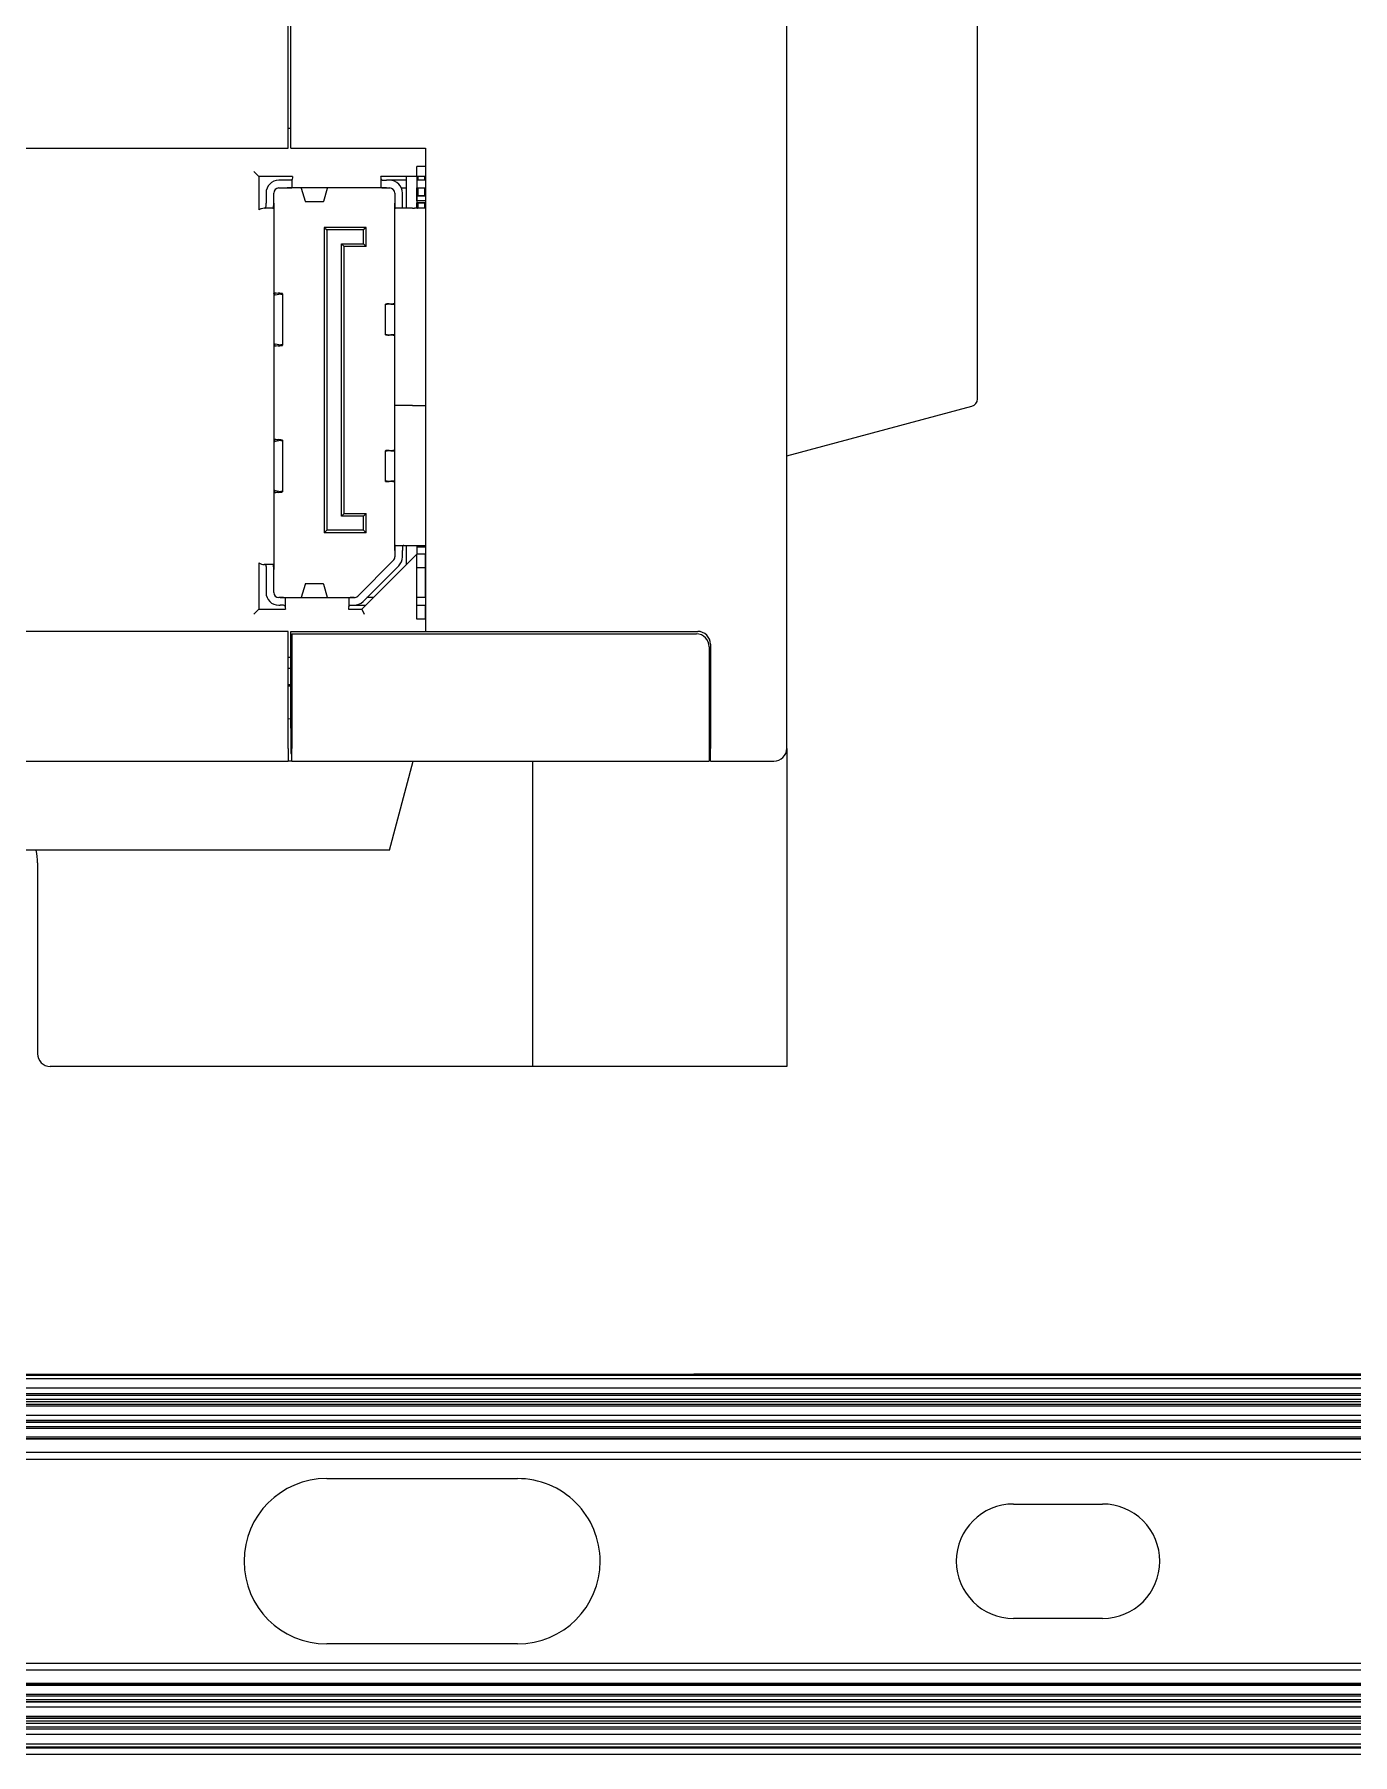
# Model space of a CAD drawing. Header units: inches. Extents: x 17 to 3130, y 15 to 659.
# Drawn here: x 965 to 1016.9, y 129.2 to 196.8 of the extents above; entities that cross this region are included whole.
import ezdxf

# ---------------------------------------------------------------- set-up
doc = ezdxf.new("R2010")
doc.units = ezdxf.units.IN
doc.header["$MEASUREMENT"] = 0
doc.layers.add('MAIN-1', color=7, linetype='Continuous')
doc.layers.add('MAIN-2', color=7, linetype='Continuous')
doc.layers.add('Sichtbare Kanten(DIN)', color=7, linetype='Continuous', lineweight=25)

msp = doc.modelspace()

# ---------------------------------------------------------------- linework, layer by layer
msp.add_line((850.49473, 144.09313), (1480.49468, 144.35048))
at = {"layer": 'MAIN-1'}
for p, q in [((1480.49658, 142.8796), (850.49473, 142.8796)), ((976.526, 140.0296), (984.026, 140.0296)), ((1003.526, 139.0296), (1007.026, 139.0296)), ((1007.026, 134.5296), (1003.526, 134.5296)), ((984.026, 133.5296), (976.526, 133.5296)), ((850.49473, 130.6796), (1480.5124, 130.6796)), ((1480.51435, 129.1796), (850.49473, 129.1796))]:
    msp.add_line(p, q, dxfattribs=at)
for centre, radius, start, end in [((976.526, 136.7796), 3.25, 90.0000198, 180.0000187), ((984.026, 136.7796), 3.25, 359.9999813, 90.0000198), ((1003.526, 136.7796), 2.25, 90.0000198, 180.0000187), ((1007.026, 136.7796), 2.25, 359.9999813, 90.0000198), ((976.526, 136.7796), 3.25, 180.0000187, 270), ((984.026, 136.7796), 3.25, 270, 359.9999813), ((1003.526, 136.7796), 2.25, 180.0000187, 270), ((1007.026, 136.7796), 2.25, 270, 359.9999813)]:
    msp.add_arc(centre, radius, start, end, dxfattribs=at)
at = {"layer": 'MAIN-2'}
for p, q in [((850.49473, 144.1296), (1480.49496, 144.1296)), ((850.49473, 144.09313), (1480.49501, 144.09313)), ((1480.49519, 143.95283), (850.49473, 143.95283)), ((1480.49568, 143.5796), (850.49473, 143.5796)), ((850.49473, 143.3796), (1480.49594, 143.3796)), ((1480.49605, 143.29313), (850.49473, 143.29313)), ((850.49473, 143.15283), (1480.49623, 143.15283)), ((850.49473, 143.06327), (1480.49635, 143.06327)), ((1480.4965, 142.94594), (850.49473, 142.94594)), ((1480.49659, 142.87206), (850.49473, 142.87206)), ((850.49473, 142.51851), (1480.49705, 142.51851)), ((850.49473, 142.30638), (1480.49733, 142.30638)), ((1480.49733, 142.30638), (850.49473, 142.30638)), ((1480.49742, 142.23316), (850.49473, 142.23316)), ((850.49473, 142.0796), (1480.49762, 142.0796)), ((850.49473, 142.01327), (1480.49771, 142.01327)), ((1480.49818, 141.65122), (850.49473, 141.65122)), ((1480.49825, 141.59684), (850.49473, 141.59684)), ((1480.49827, 141.5796), (850.49473, 141.5796)), ((850.49473, 141.06608), (1480.49894, 141.06608)), ((850.49473, 140.79354), (1480.49929, 140.79354)), ((1480.5097, 132.76567), (850.49473, 132.76567)), ((1480.51005, 132.49313), (850.49473, 132.49313)), ((1480.51072, 131.9796), (850.49473, 131.9796)), ((850.49473, 131.96237), (1480.51074, 131.96237)), ((850.49473, 131.90798), (1480.51081, 131.90798)), ((1480.51128, 131.54594), (850.49473, 131.54594)), ((1480.51136, 131.4796), (850.49473, 131.4796)), ((1480.51156, 131.32605), (850.49473, 131.32605)), ((1480.51166, 131.25283), (850.49473, 131.25283)), ((850.49473, 131.25283), (1480.51166, 131.25283)), ((1480.51193, 131.04069), (850.49473, 131.04069)), ((850.49473, 130.68714), (1480.51239, 130.68714)), ((850.49473, 130.61327), (1480.51249, 130.61327)), ((1480.51264, 130.49594), (850.49473, 130.49594)), ((1480.51275, 130.40638), (850.49473, 130.40638)), ((850.49473, 130.26608), (1480.51294, 130.26608)), ((1480.51305, 130.1796), (850.49473, 130.1796)), ((850.49473, 129.9796), (1480.51331, 129.9796)), ((850.49473, 129.60638), (1480.51379, 129.60638)), ((1480.51397, 129.46608), (850.49473, 129.46608)), ((1480.51402, 129.4296), (850.49473, 129.4296))]:
    msp.add_line(p, q, dxfattribs=at)
at = {"layer": 'Sichtbare Kanten(DIN)'}
for p, q in [((994.61012, 168.72964), (994.61012, 293.72964)), ((1002.11012, 182.46945), (1002.11012, 279.98982)), ((975.01012, 192.32964), (975.01012, 197.42964)), ((975.11012, 192.32964), (975.11012, 197.42964)), ((975.01012, 193.11032), (975.11012, 193.11032)), ((957.81012, 192.32964), (975.01012, 192.32964)), ((975.11012, 192.32964), (980.41012, 192.32964)), ((980.41012, 192.32964), (980.41012, 173.32964)), ((973.86253, 191.21032), (973.66253, 191.41032)), ((980.07253, 191.41032), (980.07253, 191.61032)), ((980.41012, 191.61032), (980.07253, 191.61032)), ((980.07253, 191.21032), (980.07253, 191.41032)), ((973.86253, 191.21032), (973.86253, 189.90076)), ((975.18523, 191.21032), (973.86253, 191.21032)), ((974.97253, 191.06032), (974.64253, 191.06032)), ((974.64253, 190.76032), (974.97253, 190.76032)), ((978.87253, 190.76032), (974.97253, 190.76032)), ((975.17253, 190.7895), (975.17253, 191.11038)), ((975.52263, 190.75576), (975.67623, 190.2468)), ((976.40883, 190.2468), (976.56244, 190.75576)), ((980.07253, 191.21032), (978.65983, 191.21032)), ((978.67253, 190.7895), (978.67253, 191.11032)), ((979.00253, 191.06032), (978.87253, 191.06032)), ((978.87253, 190.76032), (979.00253, 190.76032)), ((979.66253, 191.06032), (979.00253, 191.06032)), ((979.46079, 190.76032), (979.66253, 190.76032)), ((979.66253, 189.96032), (979.66253, 191.21032)), ((980.07253, 191.22948), (980.41012, 191.22948)), ((980.07253, 191.21032), (980.07253, 189.96032)), ((980.41012, 191.06032), (980.07253, 191.06032)), ((980.07253, 190.76032), (980.41012, 190.76032)), ((980.07289, 190.6507), (980.07289, 190.76032)), ((980.08289, 191.14727), (980.08289, 191.19067)), ((980.08289, 191.06032), (980.08289, 191.0758)), ((980.08289, 190.73693), (980.08289, 190.73898)), ((980.09089, 191.19867), (980.09289, 191.19867)), ((980.09089, 191.14739), (980.09289, 191.14739)), ((980.09089, 191.09611), (980.09289, 191.09611)), ((980.09089, 191.0838), (980.09289, 191.0838)), ((980.09089, 190.73098), (980.09289, 190.73098)), ((980.09289, 190.72893), (980.09089, 190.72893)), ((980.09289, 191.06032), (980.09289, 191.22948)), ((980.09289, 190.65778), (980.09289, 190.76032)), ((980.10289, 191.22948), (980.10289, 191.06032)), ((980.10289, 190.76032), (980.10289, 190.46278)), ((980.38289, 191.06032), (980.38289, 191.22948)), ((980.38289, 190.46278), (980.38289, 190.76032)), ((980.39289, 191.22948), (980.39289, 191.06032)), ((980.39289, 190.76032), (980.39289, 190.65778)), ((974.14253, 190.56032), (974.14253, 190.16032)), ((974.44253, 190.16032), (974.44253, 190.56032)), ((974.44253, 190.16032), (974.44253, 175.76032)), ((975.68625, 190.22705), (976.39881, 190.22705)), ((979.20253, 190.56032), (979.20253, 190.16032)), ((979.20253, 182.21032), (979.20253, 190.16032)), ((979.50253, 190.16032), (979.50253, 190.56032)), ((980.07289, 190.45485), (980.07289, 190.6507)), ((980.07289, 190.25376), (980.07289, 190.45485)), ((980.07289, 189.98199), (980.07289, 190.17784)), ((980.07435, 190.65424), (980.08142, 190.66131)), ((980.08142, 190.44424), (980.07435, 190.45131)), ((980.07435, 190.18138), (980.08142, 190.18845)), ((980.08496, 190.24876), (980.07789, 190.24876)), ((980.08496, 190.66278), (980.08789, 190.66278)), ((980.40082, 190.44278), (980.08496, 190.44278)), ((980.40082, 190.24876), (980.08496, 190.24876)), ((980.08496, 190.18992), (980.40082, 190.18992)), ((980.09289, 190.65778), (980.09289, 190.46278)), ((980.09289, 190.46278), (980.09789, 190.46278)), ((980.09289, 190.16992), (980.09289, 189.97492)), ((980.09789, 190.16992), (980.09289, 190.16992)), ((980.10289, 190.46278), (980.09789, 190.46278)), ((980.09789, 190.16992), (980.10289, 190.16992)), ((980.10289, 190.46278), (980.38289, 190.46278)), ((980.10289, 190.16992), (980.38289, 190.16992)), ((980.10289, 190.16992), (980.10289, 189.96032)), ((980.38789, 190.46278), (980.38289, 190.46278)), ((980.38289, 189.96032), (980.38289, 190.16992)), ((980.38289, 190.16992), (980.38789, 190.16992)), ((980.38789, 190.46278), (980.39289, 190.46278)), ((980.39289, 190.16992), (980.38789, 190.16992)), ((980.39289, 190.46278), (980.39289, 190.65778)), ((980.39289, 189.97492), (980.39289, 190.16992)), ((980.39789, 190.66278), (980.40082, 190.66278)), ((980.40789, 190.24876), (980.40082, 190.24876)), ((980.40435, 190.66131), (980.41012, 190.65555)), ((980.41012, 190.45), (980.40435, 190.44424)), ((980.40435, 190.18845), (980.41012, 190.18269)), ((974.41335, 189.96032), (974.07253, 189.96032)), ((979.90253, 189.96032), (979.23171, 189.96032)), ((979.90253, 189.96032), (979.97253, 189.96032)), ((980.41012, 189.96032), (979.97253, 189.96032)), ((980.08142, 189.97138), (980.07435, 189.97845)), ((980.08789, 189.96992), (980.08496, 189.96992)), ((980.09289, 189.96032), (980.09289, 189.97492)), ((980.39289, 189.97492), (980.39289, 189.96032)), ((980.40082, 189.96992), (980.39789, 189.96992)), ((980.41012, 189.97714), (980.40435, 189.97138)), ((978.07253, 189.21032), (976.43253, 189.21032)), ((976.43253, 189.21032), (976.53253, 189.11032)), ((976.43253, 189.21032), (976.43253, 177.21032)), ((977.97253, 189.11032), (976.53253, 189.11032)), ((976.53253, 189.11032), (976.53253, 177.31032)), ((978.07253, 189.21032), (977.97253, 189.11032)), ((977.97253, 188.56032), (977.97253, 189.11032)), ((978.07253, 188.46032), (978.07253, 189.21032)), ((977.11253, 177.86032), (977.11253, 188.56032)), ((977.11253, 188.56032), (977.97253, 188.56032)), ((977.11253, 188.56032), (977.21253, 188.46032)), ((978.07253, 188.46032), (977.21253, 188.46032)), ((977.21253, 177.96032), (977.21253, 188.46032)), ((977.97253, 188.56032), (978.07253, 188.46032)), ((974.53611, 186.63619), (974.62474, 186.62654)), ((974.45103, 186.58724), (974.44253, 186.58583)), ((974.72293, 186.58724), (974.49688, 186.54983)), ((974.78851, 186.60235), (974.78851, 184.57828)), ((978.84163, 184.98687), (978.84163, 186.19376)), ((979.18471, 186.16403), (978.89784, 186.18773)), ((978.982, 186.2034), (979.13235, 186.21157)), ((979.20253, 186.18502), (979.16974, 186.18773)), ((974.44253, 184.5948), (974.45103, 184.59339)), ((974.49688, 184.6308), (974.72293, 184.59339)), ((978.89784, 184.9929), (979.18471, 185.0166)), ((979.13235, 184.96906), (978.982, 184.97723)), ((979.16974, 184.9929), (979.20253, 184.99561)), ((974.62474, 184.55409), (974.53611, 184.54445)), ((979.20253, 176.51032), (979.20253, 182.21032)), ((979.90253, 182.21032), (979.20253, 182.21032)), ((979.90253, 182.21032), (979.97253, 182.21032)), ((979.97253, 182.21032), (980.41012, 182.21032)), ((994.61012, 180.22964), (1001.88776, 182.17967)), ((974.45103, 180.82724), (974.44253, 180.82583)), ((974.72293, 180.82724), (974.49688, 180.78983)), ((974.53611, 180.87619), (974.62474, 180.86654)), ((974.78851, 180.84235), (974.78851, 178.81828)), ((978.84163, 179.22687), (978.84163, 180.43376)), ((979.18471, 180.40403), (978.89784, 180.42773)), ((978.982, 180.4434), (979.13235, 180.45157)), ((979.20253, 180.42502), (979.16974, 180.42773)), ((978.89784, 179.2329), (979.18471, 179.2566)), ((979.13235, 179.20906), (978.982, 179.21723)), ((979.16974, 179.2329), (979.20253, 179.23561)), ((974.44253, 178.8348), (974.45103, 178.83339)), ((974.49688, 178.8708), (974.72293, 178.83339)), ((974.62474, 178.79409), (974.53611, 178.78445)), ((977.11253, 177.86032), (977.21253, 177.96032)), ((977.97253, 177.86032), (977.11253, 177.86032)), ((977.21253, 177.96032), (978.07253, 177.96032)), ((977.97253, 177.86032), (978.07253, 177.96032)), ((977.97253, 177.31032), (977.97253, 177.86032)), ((978.07253, 177.21032), (978.07253, 177.96032)), ((976.53253, 177.31032), (976.43253, 177.21032)), ((978.07253, 177.21032), (976.43253, 177.21032)), ((977.97253, 177.31032), (976.53253, 177.31032)), ((978.07253, 177.21032), (977.97253, 177.31032)), ((979.20253, 176.51032), (979.20253, 176.26032)), ((979.23171, 176.71032), (979.90253, 176.71032)), ((979.50253, 176.26032), (979.50253, 176.51032)), ((979.66253, 175.96032), (979.66253, 176.71032)), ((979.90253, 176.71032), (979.97253, 176.71032)), ((979.97253, 176.71032), (980.41012, 176.71032)), ((980.07253, 176.71032), (980.07253, 176.37032)), ((980.07253, 176.66032), (980.41012, 176.66032)), ((980.40289, 176.71032), (980.40289, 176.66032)), ((973.86253, 176.01987), (973.86253, 174.21032)), ((974.41335, 175.96032), (974.07253, 175.96032)), ((979.14395, 176.11889), (977.74395, 174.71889)), ((977.91253, 174.21032), (980.07253, 176.37032)), ((977.95609, 174.50676), (979.35609, 175.90676)), ((980.07253, 176.08747), (980.07253, 176.37032)), ((980.41012, 176.36032), (980.07253, 176.36032)), ((980.07253, 173.81032), (980.07253, 176.08747)), ((980.40289, 175.83091), (980.07253, 175.83091)), ((980.40289, 176.36032), (980.40289, 174.66032)), ((974.14253, 175.76032), (974.14253, 174.86032)), ((974.44253, 174.86032), (974.44253, 175.76032)), ((975.67623, 175.17383), (975.52263, 174.66487)), ((976.39881, 175.19358), (975.68625, 175.19358)), ((976.56244, 174.66487), (976.40883, 175.17383)), ((974.69253, 174.66032), (974.64253, 174.66032)), ((974.69253, 174.66032), (977.59253, 174.66032)), ((974.89253, 174.63114), (974.89253, 174.31032)), ((977.39253, 174.63114), (977.39253, 174.31025)), ((977.60253, 174.66032), (977.59253, 174.66032)), ((978.36253, 174.66032), (978.10964, 174.66032)), ((980.41012, 174.66032), (980.07253, 174.66032)), ((973.86253, 174.21032), (973.66253, 174.01032)), ((973.86253, 174.21032), (974.90523, 174.21032)), ((974.64253, 174.36032), (974.69253, 174.36032)), ((977.37983, 174.21032), (977.91253, 174.21032)), ((977.59253, 174.36032), (977.60253, 174.36032)), ((977.60267, 174.36032), (977.60273, 174.36032)), ((977.60273, 174.36032), (977.85253, 174.36032)), ((977.85253, 174.36032), (978.06253, 174.36032)), ((977.91253, 174.21032), (977.99537, 174.01032)), ((980.07253, 174.36032), (980.41012, 174.36032)), ((980.41012, 173.81032), (980.07253, 173.81032)), ((980.40289, 174.36032), (980.40289, 173.81032)), ((975.01012, 173.32964), (957.81012, 173.32964)), ((975.01012, 168.72964), (975.01012, 173.32964)), ((975.11012, 169.52964), (975.11012, 173.32964)), ((975.11012, 173.32964), (980.41012, 173.32964)), ((975.16012, 173.22964), (975.16012, 168.72964)), ((975.16012, 173.22964), (991.06012, 173.22964)), ((980.41012, 173.32964), (991.11012, 173.32964)), ((991.56012, 172.72964), (991.56012, 168.72964)), ((991.61012, 172.82964), (991.61012, 168.72964)), ((975.11012, 172.31032), (975.01012, 172.31032)), ((975.11012, 171.86807), (975.01012, 171.86807)), ((975.11012, 171.22956), (975.01012, 171.22956)), ((975.01012, 171.22918), (975.11012, 171.22917)), ((975.11012, 171.22805), (975.01012, 171.22805)), ((975.01012, 171.22766), (975.11012, 171.22766)), ((975.11012, 171.22653), (975.01012, 171.22653)), ((975.01012, 171.22615), (975.11012, 171.22615)), ((975.11012, 171.22502), (975.01012, 171.22502)), ((975.01012, 171.22464), (975.11012, 171.22463)), ((975.11012, 171.22351), (975.01012, 171.22351)), ((975.01012, 171.22312), (975.11012, 171.22312)), ((975.11012, 171.22199), (975.01012, 171.22199)), ((975.01012, 171.22161), (975.11012, 171.22161)), ((975.11012, 171.22048), (975.01012, 171.22048)), ((975.01012, 171.2201), (975.11012, 171.22009)), ((975.11012, 171.21897), (975.01012, 171.21897)), ((975.01012, 171.21858), (975.11012, 171.21858)), ((975.11012, 171.21745), (975.01012, 171.21745)), ((975.01012, 171.21707), (975.11012, 171.21707)), ((975.11012, 171.21594), (975.01012, 171.21594)), ((975.01012, 171.21556), (975.11012, 171.21555)), ((975.11012, 171.21443), (975.01012, 171.21443)), ((975.01012, 171.21404), (975.11012, 171.21404)), ((975.11012, 171.21292), (975.01012, 171.21292)), ((975.01012, 171.21253), (975.11012, 171.21253)), ((975.11012, 171.2114), (975.01012, 171.2114)), ((975.01012, 171.21102), (975.11012, 171.21101)), ((975.11012, 171.20989), (975.01012, 171.20989)), ((975.01012, 171.2095), (975.11012, 171.2095)), ((975.11012, 171.20838), (975.01012, 171.20838)), ((975.01012, 171.20799), (975.11012, 171.20799)), ((975.11012, 171.20686), (975.01012, 171.20686)), ((975.01012, 171.20648), (975.11012, 171.20648)), ((975.11012, 171.20535), (975.01012, 171.20535)), ((975.01012, 171.20496), (975.11012, 171.20496)), ((975.11012, 171.20384), (975.01012, 171.20384)), ((975.01012, 171.20345), (975.11012, 171.20345)), ((975.11012, 171.20232), (975.01012, 171.20232)), ((975.01012, 171.20194), (975.11012, 171.20194)), ((975.11012, 171.20081), (975.01012, 171.20081)), ((975.01012, 171.20042), (975.11012, 171.20042)), ((975.11012, 171.1993), (975.01012, 171.1993)), ((975.01012, 171.19891), (975.11012, 171.19891)), ((975.11012, 171.19778), (975.01012, 171.19778)), ((975.01012, 171.1974), (975.11012, 171.1974)), ((975.11012, 171.19627), (975.01012, 171.19627)), ((975.01012, 171.19588), (975.11012, 171.19588)), ((975.01012, 169.90057), (975.11012, 169.89708)), ((975.11012, 169.52964), (975.11012, 168.52964)), ((975.01012, 168.72964), (975.01012, 168.22964)), ((975.11012, 168.52964), (975.16012, 168.52964)), ((975.16012, 168.22964), (975.16012, 168.72964)), ((991.56012, 168.72964), (991.56012, 168.22964)), ((991.56012, 168.52964), (991.61012, 168.52964)), ((991.61012, 168.22964), (991.61012, 168.72964)), ((994.61012, 168.72964), (994.61012, 156.22964)), ((932.01012, 168.22964), (975.01012, 168.22964)), ((975.16012, 168.22964), (975.01012, 168.22964)), ((975.16012, 168.22964), (991.56012, 168.22964)), ((978.99191, 164.72964), (979.92973, 168.22964)), ((984.61012, 168.22964), (984.61012, 156.22964)), ((991.61012, 168.22964), (994.11012, 168.22964)), ((978.99191, 164.72964), (945.94794, 164.72964)), ((965.16012, 164.22964), (965.16012, 156.72964)), ((984.61012, 156.22964), (965.66012, 156.22964)), ((994.61012, 156.22964), (984.61012, 156.22964))]:
    msp.add_line(p, q, dxfattribs=at)
for centre, radius, start, end in [((974.64253, 190.56032), 0.5, 90, 180), ((974.64253, 190.56032), 0.2, 90, 180), ((979.00253, 190.56032), 0.5, 0, 90), ((979.00253, 190.56032), 0.2, 0, 90), ((980.09089, 191.0758), 0.008, 90, 180), ((980.09089, 190.73693), 0.008, 180, 270), ((980.07789, 190.6507), 0.005, 135, 180), ((980.07789, 190.45485), 0.005, 180, 225), ((980.07789, 190.25376), 0.005, 180, 270.0000001), ((980.07789, 190.17784), 0.005, 135, 180), ((980.08496, 190.65778), 0.005, 90, 135), ((980.08496, 190.44778), 0.005, 225, 270), ((980.08496, 190.18492), 0.005, 90, 135), ((980.08789, 190.65778), 0.005, 0, 90), ((980.39789, 190.65778), 0.005, 90, 180), ((980.40082, 190.65778), 0.005, 45, 90), ((980.40082, 190.44778), 0.005, 270, 315), ((980.40082, 190.18492), 0.005, 45, 90), ((980.40789, 190.25376), 0.005, 270.0000001, 296.4617262), ((980.07789, 189.98199), 0.005, 180, 225), ((980.08496, 189.97492), 0.005, 225, 270), ((980.08789, 189.97492), 0.005, 270, 0), ((980.39789, 189.97492), 0.005, 180, 270), ((980.40082, 189.97492), 0.005, 270, 315), ((1001.81012, 182.46945), 0.3, 285, 0), ((979.00253, 176.26032), 0.2, 315, 0), ((979.00253, 176.26032), 0.5, 315, 0), ((974.64253, 174.86032), 0.5, 180, 270), ((974.64253, 174.86032), 0.2, 180, 270), ((977.60253, 174.86032), 0.2, 270, 315), ((977.60253, 174.86032), 0.5, 270, 315), ((991.06012, 172.72964), 0.5, 0, 90), ((991.11012, 172.82964), 0.5, 0, 90), ((994.11012, 168.72964), 0.5, 270, 0), ((963.06012, 164.22964), 2.1, 0, 13.774147), ((965.66012, 156.72964), 0.5, 180, 270)]:
    msp.add_arc(centre, radius, start, end, dxfattribs=at)
for centre, major_axis, ratio, start_param, end_param in [((975.52082, 190.46345), (-0.00182, 0.29687), 0.06928975, 6.10730666, 6.28276163), ((976.56425, 190.46345), (0.00182, 0.29687), 0.06928975, 0.00042368, 0.17587867), ((980.09089, 191.19067), (0, 0.008), 0.99982817, 0, 1.57071304), ((980.09089, 191.14727), (-0.008, 0), 0.01553746, 4.71238898, 6.28318525), ((980.09089, 191.10411), (-0.008, 0), 0.99997017, 0, 1.57072424), ((980.09089, 190.73898), (-0.008, 0), 0.99982445, 0, 1.57079633), ((975.68625, 191.52964), (0, -1.30259), 0.04435449, 6.10882922, 6.28318538), ((976.39881, 191.52964), (0, -1.30259), 0.04435448, 0, 0.17435609), ((974.51162, 186.05105), (0, 0.5), 0.42261826, 0.06981317, 0.33306514), ((979.17733, 185.66433), (0, 0.5), 0.42261826, 6.16364588, 6.24827872), ((974.51162, 185.12958), (0, -0.5), 0.42261826, 5.95012016, 6.21337214), ((979.17733, 185.5163), (0, -0.5), 0.42261826, 0.03490659, 0.11953943), ((974.51162, 180.29105), (0, 0.5), 0.42261826, 0.06981317, 0.33306514), ((979.17733, 179.90433), (0, 0.5), 0.42261826, 6.16364588, 6.24827872), ((979.17733, 179.7563), (0, -0.5), 0.42261826, 0.03490659, 0.11953943), ((974.51162, 179.36958), (0, -0.5), 0.42261826, 5.95012016, 6.21337214), ((975.68625, 173.891), (0, 1.30259), 0.04435449, 0, 0.17435609), ((976.39881, 173.891), (0, 1.30259), 0.04435448, 6.10882922, 6.28318538), ((975.52082, 174.95718), (0.00182, 0.29687), 0.06928973, 3.14201633, 3.31747126), ((976.56425, 174.95718), (-0.00182, 0.29687), 0.06928973, 2.96571403, 3.14116898)]:
    msp.add_ellipse(centre, major_axis=major_axis, ratio=ratio, start_param=start_param, end_param=end_param, dxfattribs=at)
for points, knots in [([(975.17254, 191.11205), (975.1723, 191.09997), (975.16797, 191.08868), (975.14834, 191.07237), (975.13268, 191.0674), (975.09626, 191.06201), (975.0738, 191.06102), (975.02451, 191.0602), (974.99769, 191.06032), (974.97253, 191.06032)], [-0.106675652, -0.106675652, -0.106675652, -0.106675652, -0.098900285, -0.098900285, -0.0909114812, -0.0909114812, -0.0833649616, -0.0833649616, -0.075818442, -0.075818442, -0.075818442, -0.075818442]), ([(974.97253, 190.76032), (974.99766, 190.76032), (975.02446, 190.76025), (975.07374, 190.76071), (975.09622, 190.76128), (975.132, 190.76429), (975.14747, 190.76695), (975.16774, 190.77589), (975.17253, 190.78219), (975.17253, 190.7895)], [-0.1243022898, -0.1243022898, -0.1243022898, -0.1243022898, -0.1167644256, -0.1167644256, -0.1092265613, -0.1092265613, -0.1015582827, -0.1015582827, -0.0938900041, -0.0938900041, -0.0938900041, -0.0938900041]), ([(975.18524, 191.21035), (975.18524, 191.21034), (975.18524, 191.21033), (975.17682, 191.17773), (975.17266, 191.14354), (975.17253, 191.11038)], [-0.0855965652, -0.0855965652, -0.0855965652, -0.0855965652, -0.085592486, -0.085592486, -0.0748272376, -0.0748272376, -0.0748272376, -0.0748272376]), ([(978.67253, 191.1121), (978.67276, 191.09999), (978.67708, 191.08869), (978.69672, 191.07237), (978.71238, 191.0674), (978.7488, 191.06201), (978.77126, 191.06102), (978.82055, 191.0602), (978.84738, 191.06032), (978.87253, 191.06032)], [-0.106683862, -0.106683862, -0.106683862, -0.106683862, -0.098900285, -0.098900285, -0.0909114812, -0.0909114812, -0.0833649616, -0.0833649616, -0.075818442, -0.075818442, -0.075818442, -0.075818442]), ([(978.67253, 190.7895), (978.67253, 190.78219), (978.67732, 190.77589), (978.6976, 190.76695), (978.71307, 190.76429), (978.74885, 190.76128), (978.77133, 190.76071), (978.82061, 190.76025), (978.84741, 190.76032), (978.87253, 190.76032)], [-0.0304122857, -0.0304122857, -0.0304122857, -0.0304122857, -0.0227440071, -0.0227440071, -0.0150757285, -0.0150757285, -0.0075378643, -0.0075378643, 0, 0, 0, 0]), ([(980.08289, 191.10411), (980.08289, 191.10416), (980.08289, 191.10472), (980.08289, 191.10728), (980.08289, 191.10824), (980.08289, 191.10949), (980.08289, 191.1111), (980.08289, 191.11247), (980.08289, 191.1141), (980.08289, 191.11614), (980.08289, 191.11814), (980.08289, 191.12055), (980.08289, 191.12346), (980.08289, 191.12635), (980.08289, 191.1297), (980.08289, 191.13314), (980.08289, 191.13766), (980.08289, 191.14245), (980.08289, 191.14727)], [0.000000000114, 0.000000000114, 0.000000000114, 0.000000000114, 0.0000350888399, 0.0000350888399, 0.0000350888399, 0.0000482821296, 0.0000482821296, 0.0000482821296, 0.0000594392106, 0.0000594392106, 0.0000594392106, 0.0000703966744, 0.0000703966744, 0.0000703966744, 0.0000812365858, 0.0000812365858, 0.0000812365858, 0.0000954644591, 0.0000954644591, 0.0000954644591, 0.0000954644591]), ([(980.08289, 190.73898), (980.08289, 190.7389), (980.08289, 190.74057), (980.08289, 190.74375), (980.08289, 190.74578), (980.08289, 190.74842), (980.08289, 190.75155), (980.08289, 190.7542), (980.08289, 190.75718), (980.08289, 190.76032)], [0, 0, 0, 0, 0.0000192079445, 0.0000192079445, 0.0000192079445, 0.0000313900177, 0.0000313900177, 0.0000313900177, 0.000041654047, 0.000041654047, 0.000041654047, 0.000041654047]), ([(974.08894, 189.96032), (974.10226, 189.96032), (974.11395, 189.96461), (974.13047, 189.9845), (974.13545, 190.00017), (974.14084, 190.03658), (974.14183, 190.05905), (974.14265, 190.10834), (974.14253, 190.13516), (974.14253, 190.16032)], [-0.1069044672, -0.1069044672, -0.1069044672, -0.1069044672, -0.0989156633, -0.0989156633, -0.0909268594, -0.0909268594, -0.0833803399, -0.0833803399, -0.0758338203, -0.0758338203, -0.0758338203, -0.0758338203]), ([(974.41335, 189.96032), (974.42066, 189.96032), (974.42696, 189.96511), (974.4359, 189.98538), (974.43856, 190.00085), (974.44157, 190.03663), (974.44213, 190.05911), (974.4426, 190.10839), (974.44253, 190.13519), (974.44253, 190.16032)], [0.0938900041, 0.0938900041, 0.0938900041, 0.0938900041, 0.1015582827, 0.1015582827, 0.1092265613, 0.1092265613, 0.1167644256, 0.1167644256, 0.1243022898, 0.1243022898, 0.1243022898, 0.1243022898]), ([(979.20253, 190.16032), (979.20253, 190.13519), (979.20246, 190.10839), (979.20293, 190.05911), (979.2035, 190.03663), (979.2065, 190.00085), (979.20917, 189.98538), (979.2181, 189.96511), (979.22441, 189.96032), (979.23171, 189.96032)], [-0.1243022898, -0.1243022898, -0.1243022898, -0.1243022898, -0.1167644256, -0.1167644256, -0.1092265613, -0.1092265613, -0.1015582827, -0.1015582827, -0.0938900041, -0.0938900041, -0.0938900041, -0.0938900041]), ([(979.55612, 189.96032), (979.54281, 189.96032), (979.53112, 189.96461), (979.51459, 189.9845), (979.50962, 190.00017), (979.50423, 190.03658), (979.50323, 190.05905), (979.50241, 190.10834), (979.50253, 190.13516), (979.50253, 190.16032)], [0.0447477952, 0.0447477952, 0.0447477952, 0.0447477952, 0.052736599, 0.052736599, 0.0607254029, 0.0607254029, 0.0682719225, 0.0682719225, 0.075818442, 0.075818442, 0.075818442, 0.075818442]), ([(974.07253, 189.96032), (974.03466, 189.96021), (973.99537, 189.95468), (973.92617, 189.93411), (973.89053, 189.91774), (973.85859, 189.89786)], [0.5033850292, 0.5033850292, 0.5033850292, 0.5033850292, 0.5154503063, 0.5154503063, 0.5260677369, 0.5260677369, 0.5260677369, 0.5260677369]), ([(974.44253, 186.66037), (974.44253, 186.65769), (974.44616, 186.655), (974.45331, 186.65231), (974.46047, 186.64962), (974.47115, 186.64694), (974.48508, 186.64425), (974.49901, 186.64156), (974.51617, 186.63887), (974.53611, 186.63619)], [0, 0, 0, 0, 0.33333333, 0.33333333, 0.33333333, 0.66666667, 0.66666667, 0.66666667, 1, 1, 1, 1]), ([(974.72293, 186.58724), (974.7509, 186.59051), (974.7703, 186.59379), (974.78037, 186.59706), (974.79043, 186.60034), (974.79116, 186.60361), (974.78252, 186.60689), (974.77388, 186.61017), (974.75588, 186.61344), (974.72923, 186.61672), (974.70258, 186.61999), (974.66728, 186.62327), (974.62474, 186.62654)], [0, 0, 0, 0, 0.25, 0.25, 0.25, 0.5, 0.5, 0.5, 0.75, 0.75, 0.75, 1, 1, 1, 1]), ([(974.45103, 186.58724), (974.46702, 186.59051), (974.4781, 186.59379), (974.48386, 186.59706), (974.48961, 186.60034), (974.49003, 186.60361), (974.48509, 186.60689), (974.48015, 186.61017), (974.46986, 186.61344), (974.45464, 186.61672), (974.45089, 186.61752), (974.44685, 186.61833), (974.44253, 186.61913)], [0, 0, 0, 0, 0.25, 0.25, 0.25, 0.5, 0.5, 0.5, 0.75, 0.75, 0.75, 0.811415124, 0.811415124, 0.811415124, 0.811415124]), ([(978.982, 186.2034), (978.94554, 186.20209), (978.91528, 186.20079), (978.89244, 186.19948), (978.8696, 186.19818), (978.85416, 186.19687), (978.84676, 186.19557), (978.83936, 186.19426), (978.83998, 186.19295), (978.84861, 186.19165), (978.85724, 186.19034), (978.87387, 186.18904), (978.89784, 186.18773)], [0, 0, 0, 0, 0.25, 0.25, 0.25, 0.5, 0.5, 0.5, 0.75, 0.75, 0.75, 1, 1, 1, 1]), ([(979.13235, 186.21157), (979.1473, 186.21264), (979.16018, 186.21371), (979.17062, 186.21478), (979.18107, 186.21585), (979.18908, 186.21692), (979.19445, 186.218), (979.19981, 186.21907), (979.20253, 186.22014), (979.20253, 186.22121)], [0, 0, 0, 0, 0.33333333, 0.33333333, 0.33333333, 0.66666667, 0.66666667, 0.66666667, 1, 1, 1, 1]), ([(979.20253, 186.20271), (979.1884, 186.20164), (979.17646, 186.20056), (979.16703, 186.19948), (979.15561, 186.19818), (979.1479, 186.19687), (979.14419, 186.19557), (979.14049, 186.19426), (979.14081, 186.19295), (979.14512, 186.19165), (979.14943, 186.19034), (979.15775, 186.18904), (979.16974, 186.18773)], [0.043740617, 0.043740617, 0.043740617, 0.043740617, 0.25, 0.25, 0.25, 0.5, 0.5, 0.5, 0.75, 0.75, 0.75, 1, 1, 1, 1]), ([(978.89784, 184.9929), (978.87387, 184.99159), (978.85724, 184.99029), (978.84861, 184.98898), (978.83998, 184.98768), (978.83936, 184.98637), (978.84676, 184.98506), (978.85417, 184.98376), (978.8696, 184.98245), (978.89244, 184.98115), (978.91529, 184.97984), (978.94554, 184.97854), (978.982, 184.97723)], [0, 0, 0, 0, 0.25, 0.25, 0.25, 0.5, 0.5, 0.5, 0.75, 0.75, 0.75, 1, 1, 1, 1]), ([(979.20253, 184.95942), (979.20253, 184.96049), (979.19981, 184.96156), (979.19445, 184.96264), (979.18908, 184.96371), (979.18106, 184.96478), (979.17062, 184.96585), (979.16018, 184.96692), (979.1473, 184.96799), (979.13235, 184.96906)], [0, 0, 0, 0, 0.33333333, 0.33333333, 0.33333333, 0.66666667, 0.66666667, 0.66666667, 1, 1, 1, 1]), ([(979.16974, 184.9929), (979.15775, 184.99159), (979.14943, 184.99029), (979.14512, 184.98898), (979.14081, 184.98768), (979.14049, 184.98637), (979.14419, 184.98506), (979.1479, 184.98376), (979.15561, 184.98245), (979.16704, 184.98115), (979.17646, 184.98007), (979.1884, 184.97899), (979.20253, 184.97792)], [0, 0, 0, 0, 0.25, 0.25, 0.25, 0.5, 0.5, 0.5, 0.75, 0.75, 0.75, 0.956255993, 0.956255993, 0.956255993, 0.956255993]), ([(974.44253, 184.5615), (974.44686, 184.56231), (974.4509, 184.56311), (974.45464, 184.56391), (974.46987, 184.56719), (974.48015, 184.57047), (974.48509, 184.57374), (974.49003, 184.57702), (974.48961, 184.58029), (974.48386, 184.58357), (974.4781, 184.58684), (974.46702, 184.59012), (974.45103, 184.59339)], [0.188575473, 0.188575473, 0.188575473, 0.188575473, 0.25, 0.25, 0.25, 0.5, 0.5, 0.5, 0.75, 0.75, 0.75, 1, 1, 1, 1]), ([(974.53611, 184.54445), (974.51617, 184.54176), (974.499, 184.53907), (974.48508, 184.53638), (974.47115, 184.5337), (974.46047, 184.53101), (974.45331, 184.52832), (974.44616, 184.52563), (974.44253, 184.52294), (974.44253, 184.52026)], [0, 0, 0, 0, 0.33333333, 0.33333333, 0.33333333, 0.66666667, 0.66666667, 0.66666667, 1, 1, 1, 1]), ([(974.62474, 184.55409), (974.66728, 184.55736), (974.70258, 184.56064), (974.72923, 184.56391), (974.75588, 184.56719), (974.77389, 184.57047), (974.78252, 184.57374), (974.79116, 184.57702), (974.79043, 184.58029), (974.78036, 184.58357), (974.7703, 184.58684), (974.75089, 184.59012), (974.72293, 184.59339)], [0, 0, 0, 0, 0.25, 0.25, 0.25, 0.5, 0.5, 0.5, 0.75, 0.75, 0.75, 1, 1, 1, 1]), ([(974.44253, 180.90037), (974.44253, 180.89769), (974.44616, 180.895), (974.45331, 180.89231), (974.46047, 180.88962), (974.47115, 180.88694), (974.48508, 180.88425), (974.49901, 180.88156), (974.51617, 180.87887), (974.53611, 180.87619)], [0, 0, 0, 0, 0.33333333, 0.33333333, 0.33333333, 0.66666667, 0.66666667, 0.66666667, 1, 1, 1, 1]), ([(974.45103, 180.82724), (974.46702, 180.83051), (974.4781, 180.83379), (974.48386, 180.83706), (974.48961, 180.84034), (974.49003, 180.84361), (974.48509, 180.84689), (974.48015, 180.85017), (974.46986, 180.85344), (974.45464, 180.85672), (974.45089, 180.85752), (974.44685, 180.85833), (974.44253, 180.85913)], [0, 0, 0, 0, 0.25, 0.25, 0.25, 0.5, 0.5, 0.5, 0.75, 0.75, 0.75, 0.811415124, 0.811415124, 0.811415124, 0.811415124]), ([(974.72293, 180.82724), (974.7509, 180.83051), (974.7703, 180.83379), (974.78037, 180.83706), (974.79043, 180.84034), (974.79116, 180.84361), (974.78252, 180.84689), (974.77388, 180.85017), (974.75588, 180.85344), (974.72923, 180.85672), (974.70258, 180.85999), (974.66728, 180.86327), (974.62474, 180.86654)], [0, 0, 0, 0, 0.25, 0.25, 0.25, 0.5, 0.5, 0.5, 0.75, 0.75, 0.75, 1, 1, 1, 1]), ([(978.982, 180.4434), (978.94554, 180.44209), (978.91528, 180.44079), (978.89244, 180.43948), (978.8696, 180.43818), (978.85416, 180.43687), (978.84676, 180.43557), (978.83936, 180.43426), (978.83998, 180.43295), (978.84861, 180.43165), (978.85724, 180.43034), (978.87387, 180.42904), (978.89784, 180.42773)], [0, 0, 0, 0, 0.25, 0.25, 0.25, 0.5, 0.5, 0.5, 0.75, 0.75, 0.75, 1, 1, 1, 1]), ([(979.13235, 180.45157), (979.1473, 180.45264), (979.16018, 180.45371), (979.17062, 180.45478), (979.18107, 180.45585), (979.18908, 180.45692), (979.19445, 180.458), (979.19981, 180.45907), (979.20253, 180.46014), (979.20253, 180.46121)], [0, 0, 0, 0, 0.33333333, 0.33333333, 0.33333333, 0.66666667, 0.66666667, 0.66666667, 1, 1, 1, 1]), ([(979.20253, 180.44271), (979.1884, 180.44164), (979.17646, 180.44056), (979.16703, 180.43948), (979.15561, 180.43818), (979.1479, 180.43687), (979.14419, 180.43557), (979.14049, 180.43426), (979.14081, 180.43295), (979.14512, 180.43165), (979.14943, 180.43034), (979.15775, 180.42904), (979.16974, 180.42773)], [0.043740617, 0.043740617, 0.043740617, 0.043740617, 0.25, 0.25, 0.25, 0.5, 0.5, 0.5, 0.75, 0.75, 0.75, 1, 1, 1, 1]), ([(978.89784, 179.2329), (978.87387, 179.23159), (978.85724, 179.23029), (978.84861, 179.22898), (978.83998, 179.22768), (978.83936, 179.22637), (978.84676, 179.22506), (978.85417, 179.22376), (978.8696, 179.22245), (978.89244, 179.22115), (978.91529, 179.21984), (978.94554, 179.21854), (978.982, 179.21723)], [0, 0, 0, 0, 0.25, 0.25, 0.25, 0.5, 0.5, 0.5, 0.75, 0.75, 0.75, 1, 1, 1, 1]), ([(979.20253, 179.19942), (979.20253, 179.20049), (979.19981, 179.20156), (979.19445, 179.20264), (979.18908, 179.20371), (979.18106, 179.20478), (979.17062, 179.20585), (979.16018, 179.20692), (979.1473, 179.20799), (979.13235, 179.20906)], [0, 0, 0, 0, 0.33333333, 0.33333333, 0.33333333, 0.66666667, 0.66666667, 0.66666667, 1, 1, 1, 1]), ([(979.16974, 179.2329), (979.15775, 179.23159), (979.14943, 179.23029), (979.14512, 179.22898), (979.14081, 179.22768), (979.14049, 179.22637), (979.14419, 179.22506), (979.1479, 179.22376), (979.15561, 179.22245), (979.16704, 179.22115), (979.17646, 179.22007), (979.1884, 179.21899), (979.20253, 179.21792)], [0, 0, 0, 0, 0.25, 0.25, 0.25, 0.5, 0.5, 0.5, 0.75, 0.75, 0.75, 0.956255993, 0.956255993, 0.956255993, 0.956255993]), ([(974.44253, 178.8015), (974.44686, 178.80231), (974.4509, 178.80311), (974.45464, 178.80391), (974.46987, 178.80719), (974.48015, 178.81047), (974.48509, 178.81374), (974.49003, 178.81702), (974.48961, 178.82029), (974.48386, 178.82357), (974.4781, 178.82684), (974.46702, 178.83012), (974.45103, 178.83339)], [0.188575473, 0.188575473, 0.188575473, 0.188575473, 0.25, 0.25, 0.25, 0.5, 0.5, 0.5, 0.75, 0.75, 0.75, 1, 1, 1, 1]), ([(974.53611, 178.78445), (974.51617, 178.78176), (974.499, 178.77907), (974.48508, 178.77638), (974.47115, 178.7737), (974.46047, 178.77101), (974.45331, 178.76832), (974.44616, 178.76563), (974.44253, 178.76294), (974.44253, 178.76026)], [0, 0, 0, 0, 0.33333333, 0.33333333, 0.33333333, 0.66666667, 0.66666667, 0.66666667, 1, 1, 1, 1]), ([(974.62474, 178.79409), (974.66728, 178.79736), (974.70258, 178.80064), (974.72923, 178.80391), (974.75588, 178.80719), (974.77389, 178.81047), (974.78252, 178.81374), (974.79116, 178.81702), (974.79043, 178.82029), (974.78036, 178.82357), (974.7703, 178.82684), (974.75089, 178.83012), (974.72293, 178.83339)], [0, 0, 0, 0, 0.25, 0.25, 0.25, 0.5, 0.5, 0.5, 0.75, 0.75, 0.75, 1, 1, 1, 1]), ([(979.23171, 176.71032), (979.22441, 176.71032), (979.2181, 176.70552), (979.20917, 176.68525), (979.2065, 176.66978), (979.2035, 176.634), (979.20293, 176.61152), (979.20246, 176.56224), (979.20253, 176.53544), (979.20253, 176.51032)], [-0.0925634306, -0.0925634306, -0.0925634306, -0.0925634306, -0.084895152, -0.084895152, -0.0772268734, -0.0772268734, -0.0696890092, -0.0696890092, -0.0621511463, -0.0621511463, -0.0621511463, -0.0621511463]), ([(979.55612, 176.71032), (979.54281, 176.71032), (979.53112, 176.70602), (979.51459, 176.68613), (979.50962, 176.67046), (979.50423, 176.63405), (979.50323, 176.61158), (979.50241, 176.56229), (979.50253, 176.53547), (979.50253, 176.51032)], [-0.1068890889, -0.1068890889, -0.1068890889, -0.1068890889, -0.098900285, -0.098900285, -0.0909114812, -0.0909114812, -0.0833649616, -0.0833649616, -0.0758184434, -0.0758184434, -0.0758184434, -0.0758184434]), ([(973.85859, 176.02277), (973.89053, 176.00289), (973.92617, 175.98653), (973.99537, 175.96595), (974.03466, 175.96042), (974.07253, 175.96032)], [0.0389000723, 0.0389000723, 0.0389000723, 0.0389000723, 0.0495175028, 0.0495175028, 0.0615827799, 0.0615827799, 0.0615827799, 0.0615827799]), ([(974.08894, 175.96032), (974.10226, 175.96032), (974.11395, 175.95602), (974.13047, 175.93613), (974.13545, 175.92046), (974.14084, 175.88405), (974.14183, 175.86158), (974.14265, 175.81229), (974.14253, 175.78547), (974.14253, 175.76032)], [0.0447477952, 0.0447477952, 0.0447477952, 0.0447477952, 0.052736599, 0.052736599, 0.0607254029, 0.0607254029, 0.0682719225, 0.0682719225, 0.075818442, 0.075818442, 0.075818442, 0.075818442]), ([(974.44253, 175.76032), (974.44253, 175.78544), (974.4426, 175.81224), (974.44213, 175.86152), (974.44157, 175.884), (974.43856, 175.91978), (974.4359, 175.93525), (974.42696, 175.95552), (974.42066, 175.96032), (974.41335, 175.96032)], [-0.1243022898, -0.1243022898, -0.1243022898, -0.1243022898, -0.1167644256, -0.1167644256, -0.1092265613, -0.1092265613, -0.1015582827, -0.1015582827, -0.0938900041, -0.0938900041, -0.0938900041, -0.0938900041]), ([(974.89253, 174.63114), (974.89253, 174.63844), (974.88774, 174.64474), (974.86747, 174.65368), (974.852, 174.65635), (974.81622, 174.65935), (974.79374, 174.65992), (974.74446, 174.66038), (974.71766, 174.66032), (974.69253, 174.66032)], [-0.0304122857, -0.0304122857, -0.0304122857, -0.0304122857, -0.0227440071, -0.0227440071, -0.0150757285, -0.0150757285, -0.0075378643, -0.0075378643, 0, 0, 0, 0]), ([(977.59253, 174.66032), (977.56741, 174.66032), (977.54061, 174.66038), (977.49133, 174.65992), (977.46885, 174.65935), (977.43307, 174.65635), (977.4176, 174.65368), (977.39732, 174.64474), (977.39253, 174.63844), (977.39253, 174.63114)], [-0.1243022898, -0.1243022898, -0.1243022898, -0.1243022898, -0.1167644256, -0.1167644256, -0.1092265613, -0.1092265613, -0.1015582827, -0.1015582827, -0.0938900041, -0.0938900041, -0.0938900041, -0.0938900041]), ([(974.89253, 174.30853), (974.89231, 174.32064), (974.88798, 174.33194), (974.86834, 174.34826), (974.85268, 174.35323), (974.81626, 174.35862), (974.7938, 174.35962), (974.74451, 174.36043), (974.71769, 174.36032), (974.69253, 174.36032)], [-0.106683862, -0.106683862, -0.106683862, -0.106683862, -0.098900285, -0.098900285, -0.0909114812, -0.0909114812, -0.0833649616, -0.0833649616, -0.075818442, -0.075818442, -0.075818442, -0.075818442]), ([(977.39253, 174.30858), (977.39277, 174.32066), (977.39709, 174.33195), (977.41672, 174.34826), (977.43238, 174.35323), (977.4688, 174.35862), (977.49126, 174.35962), (977.54055, 174.36043), (977.56738, 174.36032), (977.59253, 174.36032)], [-0.106675652, -0.106675652, -0.106675652, -0.106675652, -0.098900285, -0.098900285, -0.0909114812, -0.0909114812, -0.0833649616, -0.0833649616, -0.075818442, -0.075818442, -0.075818442, -0.075818442])]:
    msp.add_open_spline(points, degree=3, knots=knots, dxfattribs=at)
for points in [[(978.67253, 191.11032), (978.67248, 191.14324), (978.66821, 191.17751), (978.65979, 191.21035)], [(974.89253, 174.31032), (974.89259, 174.27739), (974.89685, 174.24313), (974.90527, 174.21028)], [(977.39253, 174.31025), (977.39247, 174.27734), (977.3882, 174.2431), (977.37979, 174.21028)]]:
    msp.add_open_spline(points, degree=3, dxfattribs=at)
for points in [[(980.08789, 190.45778), (980.09082, 190.4607), (980.09289, 190.46278), (980.09289, 190.46278)], [(980.09289, 190.16992), (980.09289, 190.16992), (980.09082, 190.17199), (980.08789, 190.17492)], [(980.39789, 190.45778), (980.39496, 190.4607), (980.39289, 190.46278), (980.39289, 190.46278)], [(980.39289, 190.16992), (980.39289, 190.16992), (980.39496, 190.17199), (980.39789, 190.17492)]]:
    msp.add_rational_spline(points, [1, 0.804737854124, 0.804737854124, 1], degree=3, dxfattribs=at)

doc.saveas('drawing.dxf')
